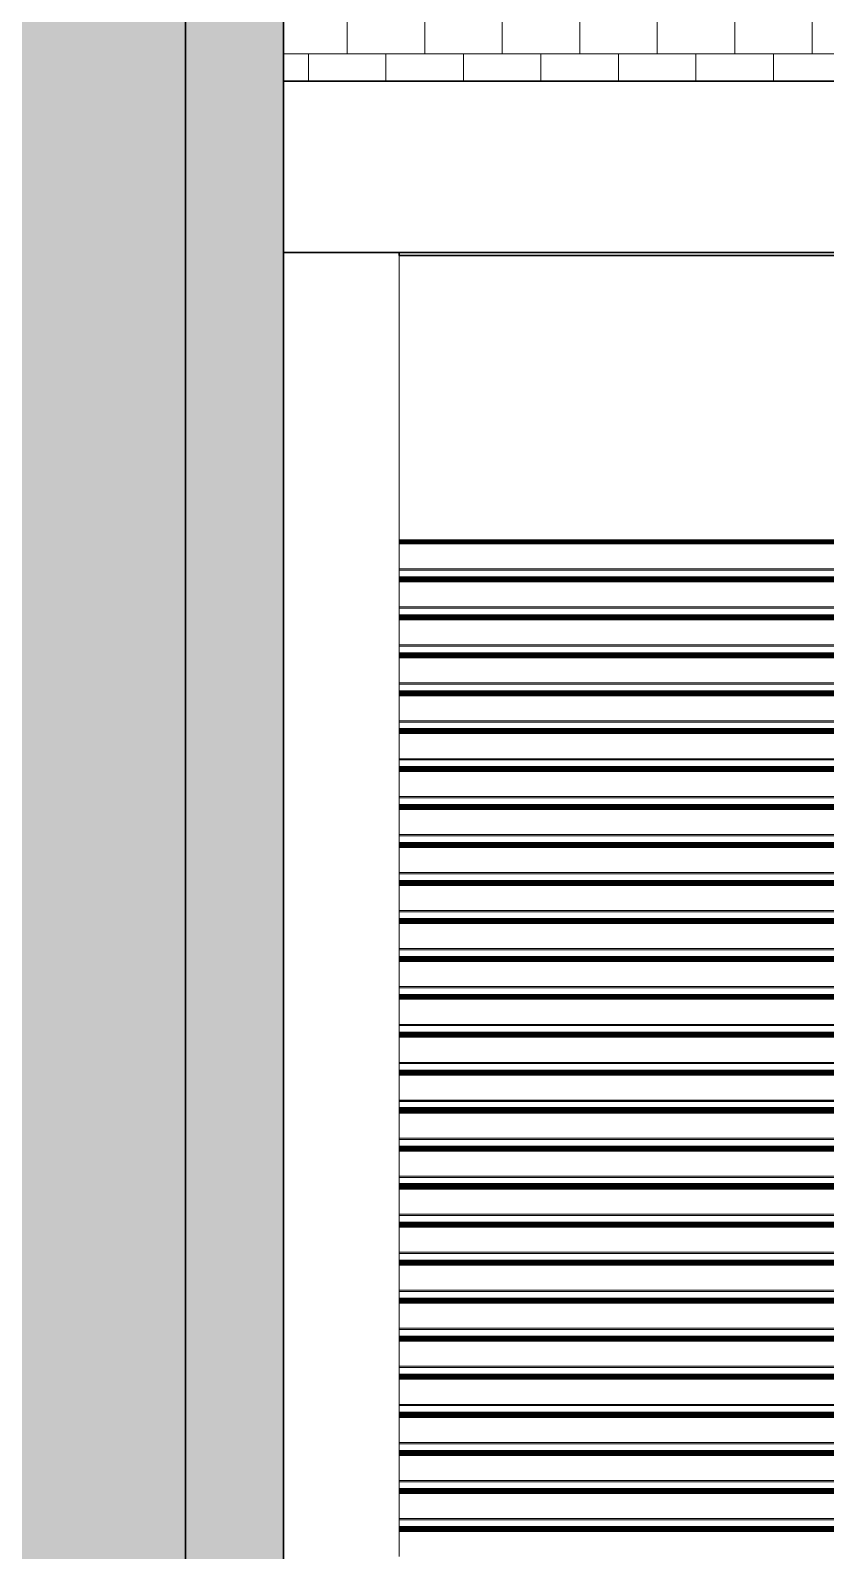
# Model space of a CAD drawing. Header units: inches. Extents: x 153221 to 157601, y -20468 to 0.
# Drawn here: x 153977.2 to 154016.5, y -20349.6 to -20274.6 of the extents above; entities that cross this region are included whole.
import ezdxf

# ---------------------------------------------------------------- set-up
doc = ezdxf.new("R2010")
doc.units = ezdxf.units.IN
doc.header["$MEASUREMENT"] = 0
for name, color, linetype, lineweight in [('DOOR-WIN RA', 3, 'Continuous', 20), ('ELE1 RA', 1, 'Continuous', 30), ('HATCH RA', 8, 'Continuous', 5)]:
    doc.layers.add(name, color=color, linetype=linetype, lineweight=lineweight)
pattern_1 = [(0, (-3762.0682, 67.065), (0, 2), []), (90, (-3762.0682, 67.065), (-2, 2), [2, -2])]

# ---------------------------------------------------------------- blocks, each defined once
blk = doc.blocks.new('SKBVVL')
at = {"layer": 'HATCH RA', "transparency": 33554687}
h = blk.add_hatch(dxfattribs=at)
h.set_pattern_fill('AR-B816', color=256, scale=0.25)
h.set_pattern_definition(pattern_1)
h.paths.add_polyline_path([(154134.256, -15566.657), (154122.256, -15566.657), (154122.256, -15674.257), (154122.256, -15786.257), (154122.256, -15898.257), (154122.256, -15903.607), (154122.256, -16016.257), (154134.256, -16016.257)])
h.paths.add_polyline_path([(154139.316, -15566.657), (154134.256, -15566.657), (154134.256, -16016.257), (154138.395, -16016.257), (154139.316, -16016.257)])
h = blk.add_hatch(dxfattribs=at)
h.set_pattern_fill('AR-B816', color=256, scale=0.25)
h.set_pattern_definition(pattern_1)
h.paths.add_polyline_path([(154188.177, -15903.607), (154196.223, -15903.607), (154207.069, -15903.607), (154207.069, -15872.257), (154139.316, -15872.257), (154139.316, -15903.607), (154145.29, -15903.607), (154185.693, -15903.607)])
at = {"layer": 'DOOR-WIN RA'}
for p, q in [((154145.29, -15927.272), (154145.29, -15912.616)), ((154145.29, -15927.272), (154187.052, -15927.272)), ((154145.29, -15927.297), (154145.29, -15927.272)), ((154186.101, -15927.297), (154145.29, -15927.297)), ((154145.29, -15927.3), (154145.29, -15927.297)), ((154186.098, -15927.3), (154145.29, -15927.3)), ((154145.29, -15927.316), (154145.29, -15927.3)), ((154186.084, -15927.316), (154145.29, -15927.316)), ((154145.29, -15927.333), (154145.29, -15927.316)), ((154186.073, -15927.333), (154145.29, -15927.333)), ((154145.29, -15927.352), (154145.29, -15927.333)), ((154186.065, -15927.352), (154145.29, -15927.352)), ((154145.29, -15927.371), (154145.29, -15927.352)), ((154186.058, -15927.371), (154145.29, -15927.371)), ((154145.29, -15927.39), (154145.29, -15927.371)), ((154186.055, -15927.39), (154145.29, -15927.39)), ((154145.29, -15927.41), (154145.29, -15927.39)), ((154186.054, -15927.41), (154145.29, -15927.41)), ((154145.29, -15927.43), (154145.29, -15927.41)), ((154186.055, -15927.43), (154145.29, -15927.43)), ((154145.29, -15927.45), (154145.29, -15927.43)), ((154186.059, -15927.45), (154145.29, -15927.45)), ((154145.29, -15927.469), (154145.29, -15927.45)), ((154186.066, -15927.469), (154145.29, -15927.469)), ((154145.29, -15927.487), (154145.29, -15927.469)), ((154186.075, -15927.487), (154145.29, -15927.487)), ((154145.29, -15928.78), (154145.29, -15927.487)), ((154186.01, -15928.78), (154145.29, -15928.78)), ((154145.29, -15928.846), (154145.29, -15928.78)), ((154185.944, -15928.846), (154145.29, -15928.846)), ((154145.29, -15929.189), (154145.29, -15928.846)), ((154186.125, -15929.189), (154145.29, -15929.189)), ((154145.29, -15929.231), (154145.29, -15929.189)), ((154145.29, -15929.231), (154187.052, -15929.231)), ((154145.29, -15929.256), (154145.29, -15929.231)), ((154186.101, -15929.256), (154145.29, -15929.256)), ((154145.29, -15929.259), (154145.29, -15929.256)), ((154186.098, -15929.259), (154145.29, -15929.259)), ((154145.29, -15929.275), (154145.29, -15929.259)), ((154186.084, -15929.275), (154145.29, -15929.275)), ((154145.29, -15929.292), (154145.29, -15929.275)), ((154186.073, -15929.292), (154145.29, -15929.292)), ((154145.29, -15929.31), (154145.29, -15929.292)), ((154186.065, -15929.31), (154145.29, -15929.31)), ((154145.29, -15929.329), (154145.29, -15929.31)), ((154186.058, -15929.329), (154145.29, -15929.329)), ((154145.29, -15929.349), (154145.29, -15929.329)), ((154186.055, -15929.349), (154145.29, -15929.349)), ((154145.29, -15929.369), (154145.29, -15929.349)), ((154186.054, -15929.369), (154145.29, -15929.369)), ((154145.29, -15929.389), (154145.29, -15929.369)), ((154186.055, -15929.389), (154145.29, -15929.389)), ((154145.29, -15929.409), (154145.29, -15929.389)), ((154186.059, -15929.409), (154145.29, -15929.409)), ((154145.29, -15929.428), (154145.29, -15929.409)), ((154186.066, -15929.428), (154145.29, -15929.428)), ((154145.29, -15929.446), (154145.29, -15929.428)), ((154186.075, -15929.446), (154145.29, -15929.446)), ((154145.29, -15930.739), (154145.29, -15929.446)), ((154186.01, -15930.739), (154145.29, -15930.739)), ((154145.29, -15930.804), (154145.29, -15930.739)), ((154185.944, -15930.804), (154145.29, -15930.804)), ((154145.29, -15931.148), (154145.29, -15930.804)), ((154186.125, -15931.148), (154145.29, -15931.148)), ((154145.29, -15931.19), (154145.29, -15931.148)), ((154145.29, -15931.19), (154187.052, -15931.19)), ((154145.29, -15931.215), (154145.29, -15931.19)), ((154186.101, -15931.215), (154145.29, -15931.215)), ((154145.29, -15931.217), (154145.29, -15931.215)), ((154186.098, -15931.217), (154145.29, -15931.217)), ((154145.29, -15931.233), (154145.29, -15931.217)), ((154186.084, -15931.233), (154145.29, -15931.233)), ((154145.29, -15931.251), (154145.29, -15931.233)), ((154186.073, -15931.251), (154145.29, -15931.251)), ((154145.29, -15931.269), (154145.29, -15931.251)), ((154186.065, -15931.269), (154145.29, -15931.269)), ((154145.29, -15931.288), (154145.29, -15931.269)), ((154186.058, -15931.288), (154145.29, -15931.288)), ((154145.29, -15931.308), (154145.29, -15931.288)), ((154186.055, -15931.308), (154145.29, -15931.308)), ((154145.29, -15931.328), (154145.29, -15931.308)), ((154186.054, -15931.328), (154145.29, -15931.328)), ((154145.29, -15931.348), (154145.29, -15931.328)), ((154186.055, -15931.348), (154145.29, -15931.348)), ((154145.29, -15931.367), (154145.29, -15931.348)), ((154186.059, -15931.367), (154145.29, -15931.367)), ((154145.29, -15931.386), (154145.29, -15931.367)), ((154186.066, -15931.386), (154145.29, -15931.386)), ((154145.29, -15931.404), (154145.29, -15931.386)), ((154186.075, -15931.404), (154145.29, -15931.404)), ((154145.29, -15932.698), (154145.29, -15931.404)), ((154186.01, -15932.698), (154145.29, -15932.698)), ((154145.29, -15932.763), (154145.29, -15932.698)), ((154185.944, -15932.763), (154145.29, -15932.763)), ((154145.29, -15933.107), (154145.29, -15932.763)), ((154186.125, -15933.107), (154145.29, -15933.107)), ((154145.29, -15933.148), (154145.29, -15933.107)), ((154145.29, -15933.148), (154187.052, -15933.148)), ((154145.29, -15933.173), (154145.29, -15933.148)), ((154186.101, -15933.173), (154145.29, -15933.173)), ((154145.29, -15933.176), (154145.29, -15933.173)), ((154186.098, -15933.176), (154145.29, -15933.176)), ((154145.29, -15933.192), (154145.29, -15933.176)), ((154186.084, -15933.192), (154145.29, -15933.192)), ((154145.29, -15933.209), (154145.29, -15933.192)), ((154186.073, -15933.209), (154145.29, -15933.209)), ((154145.29, -15933.228), (154145.29, -15933.209)), ((154186.065, -15933.228), (154145.29, -15933.228)), ((154145.29, -15933.247), (154145.29, -15933.228)), ((154186.058, -15933.247), (154145.29, -15933.247)), ((154145.29, -15933.267), (154145.29, -15933.247)), ((154186.055, -15933.267), (154145.29, -15933.267)), ((154145.29, -15933.286), (154145.29, -15933.267)), ((154186.054, -15933.286), (154145.29, -15933.286)), ((154145.29, -15933.306), (154145.29, -15933.286)), ((154186.055, -15933.306), (154145.29, -15933.306)), ((154145.29, -15933.326), (154145.29, -15933.306)), ((154186.059, -15933.326), (154145.29, -15933.326)), ((154145.29, -15933.345), (154145.29, -15933.326)), ((154186.066, -15933.345), (154145.29, -15933.345)), ((154145.29, -15933.363), (154145.29, -15933.345)), ((154186.075, -15933.363), (154145.29, -15933.363)), ((154145.29, -15934.656), (154145.29, -15933.363)), ((154186.01, -15934.656), (154145.29, -15934.656)), ((154145.29, -15934.722), (154145.29, -15934.656)), ((154185.944, -15934.722), (154145.29, -15934.722)), ((154145.29, -15935.065), (154145.29, -15934.722)), ((154186.125, -15935.065), (154145.29, -15935.065)), ((154145.29, -15935.107), (154145.29, -15935.065)), ((154145.29, -15935.107), (154187.052, -15935.107)), ((154145.29, -15935.132), (154145.29, -15935.107)), ((154186.101, -15935.132), (154145.29, -15935.132)), ((154145.29, -15935.135), (154145.29, -15935.132)), ((154186.098, -15935.135), (154145.29, -15935.135)), ((154145.29, -15935.151), (154145.29, -15935.135)), ((154186.084, -15935.151), (154145.29, -15935.151)), ((154145.29, -15935.168), (154145.29, -15935.151)), ((154186.073, -15935.168), (154145.29, -15935.168)), ((154145.29, -15935.186), (154145.29, -15935.168)), ((154186.065, -15935.186), (154145.29, -15935.186)), ((154145.29, -15935.206), (154145.29, -15935.186)), ((154186.058, -15935.206), (154145.29, -15935.206)), ((154145.29, -15935.225), (154145.29, -15935.206)), ((154186.055, -15935.225), (154145.29, -15935.225)), ((154145.29, -15935.245), (154145.29, -15935.225)), ((154186.054, -15935.245), (154145.29, -15935.245)), ((154145.29, -15935.265), (154145.29, -15935.245)), ((154186.055, -15935.265), (154145.29, -15935.265)), ((154145.29, -15935.285), (154145.29, -15935.265)), ((154186.059, -15935.285), (154145.29, -15935.285)), ((154145.29, -15935.304), (154145.29, -15935.285)), ((154186.066, -15935.304), (154145.29, -15935.304)), ((154145.29, -15935.322), (154145.29, -15935.304)), ((154186.075, -15935.322), (154145.29, -15935.322)), ((154145.29, -15936.615), (154145.29, -15935.322)), ((154186.01, -15936.615), (154145.29, -15936.615)), ((154145.29, -15936.681), (154145.29, -15936.615)), ((154185.944, -15936.681), (154145.29, -15936.681)), ((154145.29, -15937.024), (154145.29, -15936.681)), ((154186.125, -15937.024), (154145.29, -15937.024)), ((154145.29, -15937.066), (154145.29, -15937.024)), ((154145.29, -15937.066), (154187.052, -15937.066)), ((154145.29, -15937.091), (154145.29, -15937.066)), ((154186.101, -15937.091), (154145.29, -15937.091)), ((154145.29, -15937.093), (154145.29, -15937.091)), ((154186.098, -15937.093), (154145.29, -15937.093)), ((154145.29, -15937.109), (154145.29, -15937.093)), ((154186.084, -15937.109), (154145.29, -15937.109)), ((154145.29, -15937.127), (154145.29, -15937.109)), ((154186.073, -15937.127), (154145.29, -15937.127)), ((154145.29, -15937.145), (154145.29, -15937.127)), ((154186.065, -15937.145), (154145.29, -15937.145)), ((154145.29, -15937.164), (154145.29, -15937.145)), ((154186.058, -15937.164), (154145.29, -15937.164)), ((154145.29, -15937.184), (154145.29, -15937.164)), ((154186.055, -15937.184), (154145.29, -15937.184)), ((154145.29, -15937.204), (154145.29, -15937.184)), ((154186.054, -15937.204), (154145.29, -15937.204)), ((154145.29, -15937.224), (154145.29, -15937.204)), ((154186.055, -15937.224), (154145.29, -15937.224)), ((154145.29, -15937.243), (154145.29, -15937.224)), ((154186.059, -15937.243), (154145.29, -15937.243)), ((154145.29, -15937.262), (154145.29, -15937.243)), ((154186.066, -15937.262), (154145.29, -15937.262)), ((154145.29, -15937.28), (154145.29, -15937.262)), ((154186.075, -15937.28), (154145.29, -15937.28)), ((154145.29, -15938.574), (154145.29, -15937.28)), ((154186.01, -15938.574), (154145.29, -15938.574)), ((154145.29, -15938.639), (154145.29, -15938.574)), ((154185.944, -15938.639), (154145.29, -15938.639)), ((154145.29, -15938.983), (154145.29, -15938.639)), ((154186.125, -15938.983), (154145.29, -15938.983)), ((154145.29, -15939.024), (154145.29, -15938.983)), ((154145.29, -15939.024), (154187.052, -15939.024)), ((154145.29, -15939.049), (154145.29, -15939.024)), ((154186.101, -15939.049), (154145.29, -15939.049)), ((154145.29, -15939.052), (154145.29, -15939.049)), ((154186.098, -15939.052), (154145.29, -15939.052)), ((154145.29, -15939.068), (154145.29, -15939.052)), ((154186.084, -15939.068), (154145.29, -15939.068)), ((154145.29, -15939.085), (154145.29, -15939.068)), ((154186.073, -15939.085), (154145.29, -15939.085)), ((154145.29, -15939.104), (154145.29, -15939.085)), ((154186.065, -15939.104), (154145.29, -15939.104)), ((154145.29, -15939.123), (154145.29, -15939.104)), ((154186.058, -15939.123), (154145.29, -15939.123)), ((154145.29, -15939.143), (154145.29, -15939.123)), ((154186.055, -15939.143), (154145.29, -15939.143)), ((154145.29, -15939.162), (154145.29, -15939.143)), ((154186.054, -15939.162), (154145.29, -15939.162)), ((154145.29, -15939.182), (154145.29, -15939.162)), ((154186.055, -15939.182), (154145.29, -15939.182)), ((154145.29, -15939.202), (154145.29, -15939.182)), ((154186.059, -15939.202), (154145.29, -15939.202)), ((154145.29, -15939.221), (154145.29, -15939.202)), ((154186.066, -15939.221), (154145.29, -15939.221)), ((154145.29, -15939.239), (154145.29, -15939.221)), ((154186.075, -15939.239), (154145.29, -15939.239)), ((154145.29, -15940.532), (154145.29, -15939.239)), ((154186.01, -15940.532), (154145.29, -15940.532)), ((154145.29, -15940.598), (154145.29, -15940.532)), ((154185.944, -15940.598), (154145.29, -15940.598)), ((154145.29, -15940.941), (154145.29, -15940.598)), ((154186.125, -15940.941), (154145.29, -15940.941)), ((154145.29, -15940.983), (154145.29, -15940.941)), ((154145.29, -15940.983), (154187.052, -15940.983)), ((154145.29, -15941.008), (154145.29, -15940.983)), ((154186.101, -15941.008), (154145.29, -15941.008)), ((154145.29, -15941.011), (154145.29, -15941.008)), ((154186.098, -15941.011), (154145.29, -15941.011)), ((154145.29, -15941.027), (154145.29, -15941.011)), ((154186.084, -15941.027), (154145.29, -15941.027)), ((154145.29, -15941.044), (154145.29, -15941.027)), ((154186.073, -15941.044), (154145.29, -15941.044)), ((154145.29, -15941.062), (154145.29, -15941.044)), ((154186.065, -15941.062), (154145.29, -15941.062)), ((154145.29, -15941.082), (154145.29, -15941.062)), ((154186.058, -15941.082), (154145.29, -15941.082)), ((154145.29, -15941.101), (154145.29, -15941.082)), ((154186.055, -15941.101), (154145.29, -15941.101)), ((154145.29, -15941.121), (154145.29, -15941.101)), ((154186.054, -15941.121), (154145.29, -15941.121)), ((154145.29, -15941.141), (154145.29, -15941.121)), ((154186.055, -15941.141), (154145.29, -15941.141)), ((154145.29, -15941.161), (154145.29, -15941.141)), ((154186.059, -15941.161), (154145.29, -15941.161)), ((154145.29, -15941.18), (154145.29, -15941.161)), ((154186.066, -15941.18), (154145.29, -15941.18)), ((154145.29, -15941.198), (154145.29, -15941.18)), ((154186.075, -15941.198), (154145.29, -15941.198)), ((154145.29, -15942.491), (154145.29, -15941.198)), ((154186.01, -15942.491), (154145.29, -15942.491)), ((154145.29, -15942.557), (154145.29, -15942.491)), ((154185.944, -15942.557), (154145.29, -15942.557)), ((154145.29, -15942.9), (154145.29, -15942.557)), ((154186.125, -15942.9), (154145.29, -15942.9)), ((154145.29, -15942.942), (154145.29, -15942.9)), ((154145.29, -15942.942), (154187.052, -15942.942)), ((154145.29, -15942.967), (154145.29, -15942.942)), ((154186.101, -15942.967), (154145.29, -15942.967)), ((154145.29, -15942.969), (154145.29, -15942.967)), ((154186.098, -15942.969), (154145.29, -15942.969)), ((154145.29, -15942.985), (154145.29, -15942.969)), ((154186.084, -15942.985), (154145.29, -15942.985)), ((154145.29, -15943.003), (154145.29, -15942.985)), ((154186.073, -15943.003), (154145.29, -15943.003)), ((154145.29, -15943.021), (154145.29, -15943.003)), ((154186.065, -15943.021), (154145.29, -15943.021)), ((154145.29, -15943.04), (154145.29, -15943.021)), ((154186.058, -15943.04), (154145.29, -15943.04)), ((154145.29, -15943.06), (154145.29, -15943.04)), ((154186.055, -15943.06), (154145.29, -15943.06)), ((154145.29, -15943.08), (154145.29, -15943.06)), ((154186.054, -15943.08), (154145.29, -15943.08)), ((154145.29, -15943.1), (154145.29, -15943.08)), ((154186.055, -15943.1), (154145.29, -15943.1)), ((154145.29, -15943.119), (154145.29, -15943.1)), ((154186.059, -15943.119), (154145.29, -15943.119)), ((154145.29, -15943.138), (154145.29, -15943.119)), ((154186.066, -15943.138), (154145.29, -15943.138)), ((154145.29, -15943.157), (154145.29, -15943.138)), ((154186.075, -15943.157), (154145.29, -15943.157)), ((154145.29, -15944.45), (154145.29, -15943.157)), ((154186.01, -15944.45), (154145.29, -15944.45)), ((154145.29, -15944.515), (154145.29, -15944.45)), ((154185.944, -15944.515), (154145.29, -15944.515)), ((154145.29, -15944.859), (154145.29, -15944.515)), ((154186.125, -15944.859), (154145.29, -15944.859)), ((154145.29, -15944.9), (154145.29, -15944.859)), ((154145.29, -15944.9), (154187.052, -15944.9)), ((154145.29, -15944.925), (154145.29, -15944.9)), ((154186.101, -15944.925), (154145.29, -15944.925)), ((154145.29, -15944.928), (154145.29, -15944.925)), ((154186.098, -15944.928), (154145.29, -15944.928)), ((154145.29, -15944.944), (154145.29, -15944.928)), ((154186.084, -15944.944), (154145.29, -15944.944)), ((154145.29, -15944.961), (154145.29, -15944.944)), ((154186.073, -15944.961), (154145.29, -15944.961)), ((154145.29, -15944.98), (154145.29, -15944.961)), ((154186.065, -15944.98), (154145.29, -15944.98)), ((154145.29, -15944.999), (154145.29, -15944.98)), ((154186.058, -15944.999), (154145.29, -15944.999)), ((154145.29, -15945.019), (154145.29, -15944.999)), ((154186.055, -15945.019), (154145.29, -15945.019)), ((154145.29, -15945.039), (154145.29, -15945.019)), ((154186.054, -15945.039), (154145.29, -15945.039)), ((154145.29, -15945.058), (154145.29, -15945.039)), ((154186.055, -15945.058), (154145.29, -15945.058)), ((154145.29, -15945.078), (154145.29, -15945.058)), ((154186.059, -15945.078), (154145.29, -15945.078)), ((154145.29, -15945.097), (154145.29, -15945.078)), ((154186.066, -15945.097), (154145.29, -15945.097)), ((154145.29, -15945.115), (154145.29, -15945.097)), ((154186.075, -15945.115), (154145.29, -15945.115)), ((154145.29, -15946.408), (154145.29, -15945.115)), ((154186.01, -15946.408), (154145.29, -15946.408)), ((154145.29, -15946.474), (154145.29, -15946.408)), ((154185.944, -15946.474), (154145.29, -15946.474)), ((154145.29, -15946.817), (154145.29, -15946.474)), ((154186.125, -15946.817), (154145.29, -15946.817)), ((154145.29, -15946.859), (154145.29, -15946.817)), ((154145.29, -15946.859), (154187.052, -15946.859)), ((154145.29, -15946.884), (154145.29, -15946.859)), ((154186.101, -15946.884), (154145.29, -15946.884)), ((154145.29, -15946.887), (154145.29, -15946.884)), ((154186.098, -15946.887), (154145.29, -15946.887)), ((154145.29, -15946.903), (154145.29, -15946.887)), ((154186.084, -15946.903), (154145.29, -15946.903)), ((154145.29, -15946.92), (154145.29, -15946.903)), ((154186.073, -15946.92), (154145.29, -15946.92)), ((154145.29, -15946.938), (154145.29, -15946.92)), ((154186.065, -15946.938), (154145.29, -15946.938)), ((154145.29, -15946.958), (154145.29, -15946.938)), ((154186.058, -15946.958), (154145.29, -15946.958)), ((154145.29, -15946.977), (154145.29, -15946.958)), ((154186.055, -15946.977), (154145.29, -15946.977)), ((154145.29, -15946.997), (154145.29, -15946.977)), ((154186.054, -15946.997), (154145.29, -15946.997)), ((154145.29, -15947.017), (154145.29, -15946.997)), ((154186.055, -15947.017), (154145.29, -15947.017)), ((154145.29, -15947.037), (154145.29, -15947.017)), ((154186.059, -15947.037), (154145.29, -15947.037)), ((154145.29, -15947.056), (154145.29, -15947.037)), ((154186.066, -15947.056), (154145.29, -15947.056)), ((154145.29, -15947.074), (154145.29, -15947.056)), ((154186.075, -15947.074), (154145.29, -15947.074)), ((154145.29, -15948.367), (154145.29, -15947.074)), ((154186.01, -15948.367), (154145.29, -15948.367)), ((154145.29, -15948.433), (154145.29, -15948.367)), ((154185.944, -15948.433), (154145.29, -15948.433)), ((154145.29, -15948.776), (154145.29, -15948.433)), ((154186.125, -15948.776), (154145.29, -15948.776)), ((154145.29, -15948.818), (154145.29, -15948.776)), ((154145.29, -15948.818), (154187.052, -15948.818)), ((154145.29, -15948.843), (154145.29, -15948.818)), ((154186.101, -15948.843), (154145.29, -15948.843)), ((154145.29, -15948.845), (154145.29, -15948.843)), ((154186.098, -15948.845), (154145.29, -15948.845)), ((154145.29, -15948.861), (154145.29, -15948.845)), ((154186.084, -15948.861), (154145.29, -15948.861)), ((154145.29, -15948.879), (154145.29, -15948.861)), ((154186.073, -15948.879), (154145.29, -15948.879)), ((154145.29, -15948.897), (154145.29, -15948.879)), ((154186.065, -15948.897), (154145.29, -15948.897)), ((154145.29, -15948.916), (154145.29, -15948.897)), ((154186.058, -15948.916), (154145.29, -15948.916)), ((154145.29, -15948.936), (154145.29, -15948.916)), ((154186.055, -15948.936), (154145.29, -15948.936)), ((154145.29, -15948.956), (154145.29, -15948.936)), ((154186.054, -15948.956), (154145.29, -15948.956)), ((154145.29, -15948.976), (154145.29, -15948.956)), ((154186.055, -15948.976), (154145.29, -15948.976)), ((154145.29, -15948.995), (154145.29, -15948.976)), ((154186.059, -15948.995), (154145.29, -15948.995)), ((154145.29, -15949.014), (154145.29, -15948.995)), ((154186.066, -15949.014), (154145.29, -15949.014)), ((154145.29, -15949.033), (154145.29, -15949.014)), ((154186.075, -15949.033), (154145.29, -15949.033)), ((154145.29, -15950.326), (154145.29, -15949.033)), ((154186.01, -15950.326), (154145.29, -15950.326)), ((154145.29, -15950.391), (154145.29, -15950.326)), ((154185.944, -15950.391), (154145.29, -15950.391)), ((154145.29, -15950.735), (154145.29, -15950.391)), ((154186.125, -15950.735), (154145.29, -15950.735)), ((154145.29, -15950.776), (154145.29, -15950.735)), ((154145.29, -15950.776), (154187.052, -15950.776)), ((154145.29, -15950.801), (154145.29, -15950.776)), ((154186.101, -15950.801), (154145.29, -15950.801)), ((154145.29, -15950.804), (154145.29, -15950.801)), ((154186.098, -15950.804), (154145.29, -15950.804)), ((154145.29, -15950.82), (154145.29, -15950.804)), ((154186.084, -15950.82), (154145.29, -15950.82)), ((154145.29, -15950.837), (154145.29, -15950.82)), ((154186.073, -15950.837), (154145.29, -15950.837)), ((154145.29, -15950.856), (154145.29, -15950.837)), ((154186.065, -15950.856), (154145.29, -15950.856)), ((154145.29, -15950.875), (154145.29, -15950.856)), ((154186.058, -15950.875), (154145.29, -15950.875)), ((154145.29, -15950.895), (154145.29, -15950.875)), ((154186.055, -15950.895), (154145.29, -15950.895)), ((154145.29, -15950.915), (154145.29, -15950.895)), ((154186.054, -15950.915), (154145.29, -15950.915)), ((154145.29, -15950.934), (154145.29, -15950.915)), ((154186.055, -15950.934), (154145.29, -15950.934)), ((154145.29, -15950.954), (154145.29, -15950.934)), ((154186.059, -15950.954), (154145.29, -15950.954)), ((154145.29, -15950.973), (154145.29, -15950.954)), ((154186.066, -15950.973), (154145.29, -15950.973)), ((154145.29, -15950.991), (154145.29, -15950.973)), ((154186.075, -15950.991), (154145.29, -15950.991)), ((154145.29, -15952.284), (154145.29, -15950.991)), ((154186.01, -15952.284), (154145.29, -15952.284)), ((154145.29, -15952.35), (154145.29, -15952.284)), ((154185.944, -15952.35), (154145.29, -15952.35)), ((154145.29, -15952.693), (154145.29, -15952.35)), ((154186.125, -15952.693), (154145.29, -15952.693)), ((154145.29, -15952.735), (154145.29, -15952.693)), ((154145.29, -15952.735), (154187.052, -15952.735)), ((154145.29, -15952.76), (154145.29, -15952.735)), ((154186.101, -15952.76), (154145.29, -15952.76)), ((154145.29, -15952.763), (154145.29, -15952.76)), ((154186.098, -15952.763), (154145.29, -15952.763)), ((154145.29, -15952.779), (154145.29, -15952.763)), ((154186.084, -15952.779), (154145.29, -15952.779)), ((154145.29, -15952.796), (154145.29, -15952.779)), ((154186.073, -15952.796), (154145.29, -15952.796)), ((154145.29, -15952.815), (154145.29, -15952.796)), ((154186.065, -15952.815), (154145.29, -15952.815)), ((154145.29, -15952.834), (154145.29, -15952.815)), ((154186.058, -15952.834), (154145.29, -15952.834)), ((154145.29, -15952.853), (154145.29, -15952.834)), ((154186.055, -15952.853), (154145.29, -15952.853)), ((154145.29, -15952.873), (154145.29, -15952.853)), ((154186.054, -15952.873), (154145.29, -15952.873)), ((154145.29, -15952.893), (154145.29, -15952.873)), ((154186.055, -15952.893), (154145.29, -15952.893)), ((154145.29, -15952.913), (154145.29, -15952.893)), ((154186.059, -15952.913), (154145.29, -15952.913)), ((154145.29, -15952.932), (154145.29, -15952.913)), ((154186.066, -15952.932), (154145.29, -15952.932)), ((154145.29, -15952.95), (154145.29, -15952.932)), ((154186.075, -15952.95), (154145.29, -15952.95)), ((154145.29, -15954.243), (154145.29, -15952.95)), ((154186.01, -15954.243), (154145.29, -15954.243)), ((154145.29, -15954.309), (154145.29, -15954.243)), ((154185.944, -15954.309), (154145.29, -15954.309)), ((154145.29, -15954.652), (154145.29, -15954.309)), ((154186.125, -15954.652), (154145.29, -15954.652)), ((154145.29, -15954.694), (154145.29, -15954.652)), ((154145.29, -15954.694), (154185.806, -15954.694)), ((154145.29, -15954.719), (154145.29, -15954.694)), ((154185.806, -15954.719), (154145.29, -15954.719)), ((154145.29, -15954.721), (154145.29, -15954.719)), ((154185.806, -15954.721), (154145.29, -15954.721)), ((154145.29, -15954.737), (154145.29, -15954.721)), ((154185.806, -15954.737), (154145.29, -15954.737)), ((154145.29, -15954.755), (154145.29, -15954.737)), ((154185.806, -15954.755), (154145.29, -15954.755)), ((154145.29, -15954.772), (154145.29, -15954.755)), ((154185.806, -15954.773), (154145.29, -15954.772)), ((154145.29, -15954.773), (154145.29, -15954.772)), ((154185.806, -15954.773), (154145.29, -15954.773)), ((154145.29, -15954.775), (154145.29, -15954.773)), ((154185.806, -15954.775), (154145.29, -15954.775)), ((154145.29, -15954.792), (154145.29, -15954.775)), ((154185.806, -15954.792), (154145.29, -15954.792)), ((154145.29, -15954.804), (154145.29, -15954.792)), ((154185.806, -15954.804), (154145.29, -15954.804)), ((154145.29, -15954.812), (154145.29, -15954.804)), ((154185.806, -15954.812), (154145.29, -15954.812)), ((154145.29, -15954.833), (154145.29, -15954.812)), ((154185.806, -15954.832), (154145.29, -15954.833)), ((154145.29, -15954.852), (154145.29, -15954.833)), ((154185.806, -15954.852), (154145.29, -15954.852)), ((154145.29, -15954.862), (154145.29, -15954.852)), ((154185.806, -15954.862), (154145.29, -15954.862)), ((154145.29, -15954.871), (154145.29, -15954.862)), ((154185.806, -15954.871), (154145.29, -15954.871)), ((154145.29, -15954.89), (154145.29, -15954.871)), ((154185.806, -15954.89), (154145.29, -15954.89)), ((154145.29, -15954.909), (154145.29, -15954.89)), ((154185.806, -15954.909), (154145.29, -15954.909)), ((154145.29, -15956.202), (154145.29, -15954.909)), ((154185.806, -15956.202), (154145.29, -15956.202)), ((154145.29, -15956.223), (154145.29, -15956.202)), ((154185.806, -15956.223), (154145.29, -15956.223)), ((154145.29, -15956.267), (154145.29, -15956.223)), ((154185.806, -15956.267), (154145.29, -15956.267)), ((154145.29, -15956.574), (154145.29, -15956.267)), ((154185.806, -15956.574), (154145.29, -15956.574)), ((154145.29, -15956.611), (154145.29, -15956.574)), ((154185.806, -15956.611), (154145.29, -15956.611)), ((154145.29, -15956.617), (154145.29, -15956.611)), ((154185.806, -15956.617), (154145.29, -15956.617)), ((154145.29, -15956.653), (154145.29, -15956.617)), ((154145.29, -15956.653), (154185.806, -15956.653)), ((154145.29, -15956.677), (154145.29, -15956.653)), ((154186.101, -15956.677), (154145.29, -15956.677)), ((154145.29, -15956.68), (154145.29, -15956.677)), ((154186.098, -15956.68), (154145.29, -15956.68)), ((154145.29, -15956.696), (154145.29, -15956.68)), ((154186.084, -15956.696), (154145.29, -15956.696)), ((154145.29, -15956.714), (154145.29, -15956.696)), ((154186.073, -15956.714), (154145.29, -15956.714)), ((154145.29, -15956.732), (154145.29, -15956.714)), ((154186.065, -15956.732), (154145.29, -15956.732)), ((154145.29, -15956.751), (154145.29, -15956.732)), ((154186.058, -15956.751), (154145.29, -15956.751)), ((154145.29, -15956.771), (154145.29, -15956.751)), ((154186.055, -15956.771), (154145.29, -15956.771)), ((154145.29, -15956.791), (154145.29, -15956.771)), ((154186.054, -15956.791), (154145.29, -15956.791)), ((154145.29, -15956.81), (154145.29, -15956.791)), ((154186.055, -15956.81), (154145.29, -15956.81)), ((154145.29, -15956.83), (154145.29, -15956.81)), ((154186.059, -15956.83), (154145.29, -15956.83)), ((154145.29, -15956.849), (154145.29, -15956.83)), ((154186.066, -15956.849), (154145.29, -15956.849)), ((154145.29, -15956.867), (154145.29, -15956.849)), ((154186.075, -15956.867), (154145.29, -15956.867)), ((154145.29, -15958.161), (154145.29, -15956.867)), ((154186.01, -15958.161), (154145.29, -15958.161)), ((154145.29, -15958.226), (154145.29, -15958.161)), ((154185.944, -15958.226), (154145.29, -15958.226)), ((154145.29, -15958.569), (154145.29, -15958.226)), ((154186.125, -15958.569), (154145.29, -15958.569)), ((154145.29, -15958.611), (154145.29, -15958.569)), ((154145.29, -15958.611), (154185.806, -15958.611)), ((154145.29, -15958.636), (154145.29, -15958.611)), ((154185.806, -15958.636), (154145.29, -15958.636)), ((154145.29, -15958.639), (154145.29, -15958.636)), ((154185.806, -15958.639), (154145.29, -15958.639)), ((154145.29, -15958.655), (154145.29, -15958.639)), ((154185.806, -15958.655), (154145.29, -15958.655)), ((154145.29, -15958.672), (154145.29, -15958.655)), ((154186.073, -15958.672), (154145.29, -15958.672)), ((154145.29, -15958.691), (154145.29, -15958.672)), ((154185.806, -15958.691), (154145.29, -15958.691)), ((154145.29, -15958.692), (154145.29, -15958.691)), ((154185.806, -15958.692), (154145.29, -15958.692)), ((154145.29, -15958.71), (154145.29, -15958.692)), ((154185.806, -15958.71), (154145.29, -15958.71)), ((154145.29, -15958.721), (154145.29, -15958.71)), ((154185.806, -15958.721), (154145.29, -15958.721)), ((154145.29, -15958.729), (154145.29, -15958.721)), ((154185.806, -15958.729), (154145.29, -15958.729)), ((154145.29, -15958.75), (154145.29, -15958.729)), ((154185.806, -15958.75), (154145.29, -15958.75)), ((154145.29, -15958.769), (154145.29, -15958.75)), ((154185.806, -15958.769), (154145.29, -15958.769)), ((154145.29, -15958.779), (154145.29, -15958.769)), ((154185.806, -15958.779), (154145.29, -15958.779)), ((154145.29, -15958.789), (154145.29, -15958.779)), ((154185.806, -15958.789), (154145.29, -15958.789)), ((154145.29, -15958.808), (154145.29, -15958.789)), ((154185.806, -15958.808), (154145.29, -15958.808)), ((154145.29, -15958.826), (154145.29, -15958.808)), ((154185.806, -15958.826), (154145.29, -15958.826)), ((154145.29, -15960.119), (154145.29, -15958.826)), ((154186.01, -15960.119), (154145.29, -15960.119)), ((154145.29, -15960.185), (154145.29, -15960.119)), ((154185.806, -15960.185), (154145.29, -15960.185)), ((154145.29, -15960.492), (154145.29, -15960.185)), ((154185.806, -15960.492), (154145.29, -15960.492)), ((154145.29, -15960.528), (154145.29, -15960.492)), ((154185.806, -15960.528), (154145.29, -15960.528)), ((154145.29, -15960.534), (154145.29, -15960.528)), ((154185.806, -15960.534), (154145.29, -15960.534)), ((154145.29, -15960.57), (154145.29, -15960.534)), ((154145.29, -15960.57), (154185.806, -15960.57)), ((154145.29, -15960.595), (154145.29, -15960.57)), ((154186.101, -15960.595), (154145.29, -15960.595)), ((154145.29, -15960.597), (154145.29, -15960.595)), ((154186.098, -15960.597), (154145.29, -15960.597)), ((154145.29, -15960.614), (154145.29, -15960.597)), ((154186.084, -15960.614), (154145.29, -15960.614)), ((154145.29, -15960.631), (154145.29, -15960.614)), ((154186.073, -15960.631), (154145.29, -15960.631)), ((154145.29, -15960.649), (154145.29, -15960.631)), ((154186.065, -15960.649), (154145.29, -15960.649)), ((154145.29, -15960.668), (154145.29, -15960.649)), ((154186.058, -15960.668), (154145.29, -15960.668)), ((154145.29, -15960.688), (154145.29, -15960.668)), ((154186.055, -15960.688), (154145.29, -15960.688)), ((154145.29, -15960.708), (154145.29, -15960.688)), ((154186.054, -15960.708), (154145.29, -15960.708)), ((154145.29, -15960.728), (154145.29, -15960.708)), ((154186.055, -15960.728), (154145.29, -15960.728)), ((154145.29, -15960.747), (154145.29, -15960.728)), ((154186.059, -15960.747), (154145.29, -15960.747)), ((154145.29, -15960.766), (154145.29, -15960.747)), ((154186.066, -15960.766), (154145.29, -15960.766)), ((154145.29, -15960.785), (154145.29, -15960.766)), ((154186.075, -15960.785), (154145.29, -15960.785)), ((154145.29, -15962.078), (154145.29, -15960.785)), ((154186.01, -15962.078), (154145.29, -15962.078)), ((154145.29, -15962.143), (154145.29, -15962.078)), ((154185.944, -15962.143), (154145.29, -15962.143)), ((154145.29, -15962.487), (154145.29, -15962.143)), ((154186.125, -15962.487), (154145.29, -15962.487)), ((154145.29, -15962.529), (154145.29, -15962.487)), ((154145.29, -15962.529), (154187.052, -15962.529)), ((154145.29, -15962.553), (154145.29, -15962.529)), ((154186.101, -15962.553), (154145.29, -15962.553)), ((154145.29, -15962.556), (154145.29, -15962.553)), ((154186.098, -15962.556), (154145.29, -15962.556)), ((154145.29, -15962.572), (154145.29, -15962.556)), ((154186.084, -15962.572), (154145.29, -15962.572)), ((154145.29, -15962.59), (154145.29, -15962.572)), ((154186.073, -15962.59), (154145.29, -15962.59)), ((154145.29, -15962.608), (154145.29, -15962.59)), ((154186.065, -15962.608), (154145.29, -15962.608)), ((154145.29, -15962.627), (154145.29, -15962.608)), ((154186.058, -15962.627), (154145.29, -15962.627)), ((154145.29, -15962.647), (154145.29, -15962.627)), ((154186.055, -15962.647), (154145.29, -15962.647)), ((154145.29, -15962.667), (154145.29, -15962.647)), ((154186.054, -15962.667), (154145.29, -15962.667)), ((154145.29, -15962.687), (154145.29, -15962.667)), ((154186.055, -15962.687), (154145.29, -15962.687)), ((154145.29, -15962.706), (154145.29, -15962.687)), ((154186.059, -15962.706), (154145.29, -15962.706)), ((154145.29, -15962.725), (154145.29, -15962.706)), ((154186.066, -15962.725), (154145.29, -15962.725)), ((154145.29, -15962.743), (154145.29, -15962.725)), ((154186.075, -15962.743), (154145.29, -15962.743)), ((154145.29, -15964.037), (154145.29, -15962.743)), ((154186.01, -15964.037), (154145.29, -15964.037)), ((154145.29, -15964.102), (154145.29, -15964.037)), ((154185.944, -15964.102), (154145.29, -15964.102)), ((154145.29, -15964.446), (154145.29, -15964.102)), ((154186.125, -15964.446), (154145.29, -15964.446)), ((154145.29, -15964.487), (154145.29, -15964.446)), ((154145.29, -15964.487), (154185.806, -15964.487)), ((154145.29, -15964.492), (154145.29, -15964.487)), ((154185.806, -15964.492), (154145.29, -15964.492)), ((154145.29, -15964.517), (154145.29, -15964.492)), ((154186.101, -15964.517), (154145.29, -15964.517)), ((154145.29, -15964.52), (154145.29, -15964.517)), ((154186.098, -15964.52), (154145.29, -15964.52)), ((154145.29, -15964.536), (154145.29, -15964.52)), ((154186.084, -15964.536), (154145.29, -15964.536)), ((154145.29, -15964.553), (154145.29, -15964.536)), ((154186.073, -15964.553), (154145.29, -15964.553)), ((154145.29, -15964.572), (154145.29, -15964.553)), ((154186.065, -15964.572), (154145.29, -15964.572)), ((154145.29, -15964.591), (154145.29, -15964.572)), ((154186.058, -15964.591), (154145.29, -15964.591)), ((154145.29, -15964.61), (154145.29, -15964.591)), ((154186.055, -15964.61), (154145.29, -15964.61)), ((154145.29, -15964.63), (154145.29, -15964.61)), ((154186.054, -15964.63), (154145.29, -15964.63)), ((154145.29, -15964.65), (154145.29, -15964.63)), ((154186.055, -15964.65), (154145.29, -15964.65)), ((154145.29, -15964.67), (154145.29, -15964.65)), ((154186.059, -15964.67), (154145.29, -15964.67)), ((154145.29, -15964.689), (154145.29, -15964.67)), ((154186.066, -15964.689), (154145.29, -15964.689)), ((154145.29, -15964.707), (154145.29, -15964.689)), ((154186.075, -15964.707), (154145.29, -15964.707)), ((154145.29, -15966), (154145.29, -15964.707)), ((154186.01, -15966), (154145.29, -15966)), ((154145.29, -15966.066), (154145.29, -15966)), ((154185.944, -15966.066), (154145.29, -15966.066)), ((154145.29, -15966.409), (154145.29, -15966.066)), ((154186.125, -15966.409), (154145.29, -15966.409)), ((154145.29, -15966.451), (154145.29, -15966.409)), ((154145.29, -15966.451), (154185.806, -15966.451)), ((154145.29, -15966.456), (154145.29, -15966.451)), ((154185.806, -15966.456), (154145.29, -15966.456)), ((154145.29, -15966.481), (154145.29, -15966.456)), ((154186.101, -15966.481), (154145.29, -15966.481)), ((154145.29, -15966.484), (154145.29, -15966.481)), ((154186.098, -15966.484), (154145.29, -15966.484)), ((154145.29, -15966.5), (154145.29, -15966.484)), ((154186.084, -15966.5), (154145.29, -15966.5)), ((154145.29, -15966.517), (154145.29, -15966.5)), ((154186.073, -15966.517), (154145.29, -15966.517)), ((154145.29, -15966.535), (154145.29, -15966.517)), ((154186.065, -15966.535), (154145.29, -15966.535)), ((154145.29, -15966.554), (154145.29, -15966.535)), ((154186.058, -15966.554), (154145.29, -15966.554)), ((154145.29, -15966.574), (154145.29, -15966.554)), ((154186.055, -15966.574), (154145.29, -15966.574)), ((154145.29, -15966.594), (154145.29, -15966.574)), ((154186.054, -15966.594), (154145.29, -15966.594)), ((154145.29, -15966.614), (154145.29, -15966.594)), ((154186.055, -15966.614), (154145.29, -15966.614)), ((154145.29, -15966.634), (154145.29, -15966.614)), ((154186.059, -15966.634), (154145.29, -15966.634)), ((154145.29, -15966.653), (154145.29, -15966.634)), ((154186.066, -15966.653), (154145.29, -15966.653)), ((154145.29, -15966.671), (154145.29, -15966.653)), ((154186.075, -15966.671), (154145.29, -15966.671)), ((154145.29, -15967.964), (154145.29, -15966.671)), ((154186.01, -15967.964), (154145.29, -15967.964)), ((154145.29, -15968.029), (154145.29, -15967.964)), ((154185.944, -15968.029), (154145.29, -15968.029)), ((154145.29, -15968.373), (154145.29, -15968.029)), ((154186.125, -15968.373), (154145.29, -15968.373)), ((154145.29, -15968.415), (154145.29, -15968.373)), ((154145.29, -15968.415), (154185.806, -15968.415)), ((154145.29, -15968.42), (154145.29, -15968.415)), ((154185.806, -15968.419), (154145.29, -15968.42)), ((154145.29, -15968.445), (154145.29, -15968.42)), ((154186.101, -15968.445), (154145.29, -15968.445)), ((154145.29, -15968.447), (154145.29, -15968.445)), ((154186.098, -15968.447), (154145.29, -15968.447)), ((154145.29, -15968.463), (154145.29, -15968.447)), ((154186.084, -15968.463), (154145.29, -15968.463)), ((154145.29, -15968.481), (154145.29, -15968.463)), ((154186.073, -15968.481), (154145.29, -15968.481)), ((154145.29, -15968.499), (154145.29, -15968.481)), ((154186.065, -15968.499), (154145.29, -15968.499)), ((154145.29, -15968.518), (154145.29, -15968.499)), ((154186.058, -15968.518), (154145.29, -15968.518)), ((154145.29, -15968.538), (154145.29, -15968.518)), ((154186.055, -15968.538), (154145.29, -15968.538)), ((154145.29, -15968.558), (154145.29, -15968.538)), ((154186.054, -15968.558), (154145.29, -15968.558)), ((154145.29, -15968.578), (154145.29, -15968.558)), ((154186.055, -15968.578), (154145.29, -15968.578)), ((154145.29, -15968.597), (154145.29, -15968.578)), ((154186.059, -15968.597), (154145.29, -15968.597)), ((154145.29, -15968.616), (154145.29, -15968.597)), ((154186.066, -15968.616), (154145.29, -15968.616)), ((154145.29, -15968.634), (154145.29, -15968.616)), ((154186.075, -15968.634), (154145.29, -15968.634)), ((154145.29, -15969.928), (154145.29, -15968.634)), ((154186.01, -15969.928), (154145.29, -15969.928)), ((154145.29, -15969.993), (154145.29, -15969.928)), ((154185.944, -15969.993), (154145.29, -15969.993)), ((154145.29, -15970.337), (154145.29, -15969.993)), ((154186.125, -15970.337), (154145.29, -15970.337)), ((154145.29, -15970.378), (154145.29, -15970.337)), ((154145.29, -15970.378), (154185.806, -15970.378)), ((154145.29, -15970.383), (154145.29, -15970.378)), ((154185.806, -15970.383), (154145.29, -15970.383)), ((154145.29, -15970.408), (154145.29, -15970.383)), ((154186.101, -15970.408), (154145.29, -15970.408)), ((154145.29, -15970.411), (154145.29, -15970.408)), ((154186.098, -15970.411), (154145.29, -15970.411)), ((154145.29, -15970.427), (154145.29, -15970.411)), ((154186.084, -15970.427), (154145.29, -15970.427)), ((154145.29, -15970.444), (154145.29, -15970.427)), ((154186.073, -15970.444), (154145.29, -15970.444)), ((154145.29, -15970.463), (154145.29, -15970.444)), ((154186.065, -15970.463), (154145.29, -15970.463)), ((154145.29, -15970.482), (154145.29, -15970.463)), ((154186.058, -15970.482), (154145.29, -15970.482)), ((154145.29, -15970.502), (154145.29, -15970.482)), ((154186.055, -15970.502), (154145.29, -15970.502)), ((154145.29, -15970.521), (154145.29, -15970.502)), ((154186.054, -15970.521), (154145.29, -15970.521)), ((154145.29, -15970.541), (154145.29, -15970.521)), ((154186.055, -15970.541), (154145.29, -15970.541)), ((154145.29, -15970.561), (154145.29, -15970.541)), ((154186.059, -15970.561), (154145.29, -15970.561)), ((154145.29, -15970.58), (154145.29, -15970.561)), ((154186.066, -15970.58), (154145.29, -15970.58)), ((154145.29, -15970.598), (154145.29, -15970.58)), ((154186.075, -15970.598), (154145.29, -15970.598)), ((154145.29, -15971.891), (154145.29, -15970.598)), ((154186.01, -15971.891), (154145.29, -15971.891)), ((154145.29, -15971.957), (154145.29, -15971.891)), ((154185.944, -15971.957), (154145.29, -15971.957)), ((154145.29, -15972.3), (154145.29, -15971.957)), ((154186.125, -15972.3), (154145.29, -15972.3)), ((154145.29, -15972.342), (154145.29, -15972.3)), ((154145.29, -15972.342), (154185.806, -15972.342)), ((154145.29, -15972.347), (154145.29, -15972.342)), ((154185.806, -15972.347), (154145.29, -15972.347)), ((154145.29, -15972.372), (154145.29, -15972.347)), ((154186.101, -15972.372), (154145.29, -15972.372)), ((154145.29, -15972.375), (154145.29, -15972.372)), ((154186.098, -15972.375), (154145.29, -15972.375)), ((154145.29, -15972.391), (154145.29, -15972.375)), ((154186.084, -15972.391), (154145.29, -15972.391)), ((154145.29, -15972.408), (154145.29, -15972.391)), ((154186.073, -15972.408), (154145.29, -15972.408)), ((154145.29, -15972.426), (154145.29, -15972.408)), ((154186.065, -15972.426), (154145.29, -15972.426)), ((154145.29, -15972.446), (154145.29, -15972.426)), ((154186.058, -15972.446), (154145.29, -15972.446)), ((154145.29, -15972.465), (154145.29, -15972.446)), ((154186.055, -15972.465), (154145.29, -15972.465)), ((154145.29, -15972.485), (154145.29, -15972.465)), ((154186.054, -15972.485), (154145.29, -15972.485)), ((154145.29, -15972.505), (154145.29, -15972.485)), ((154186.055, -15972.505), (154145.29, -15972.505)), ((154145.29, -15972.525), (154145.29, -15972.505)), ((154186.059, -15972.525), (154145.29, -15972.525)), ((154145.29, -15972.544), (154145.29, -15972.525)), ((154186.066, -15972.544), (154145.29, -15972.544)), ((154145.29, -15972.562), (154145.29, -15972.544)), ((154186.075, -15972.562), (154145.29, -15972.562)), ((154145.29, -15973.855), (154145.29, -15972.562)), ((154186.01, -15973.855), (154145.29, -15973.855)), ((154145.29, -15973.921), (154145.29, -15973.855)), ((154185.944, -15973.921), (154145.29, -15973.921)), ((154145.29, -15974.264), (154145.29, -15973.921)), ((154186.125, -15974.264), (154145.29, -15974.264)), ((154145.29, -15974.306), (154145.29, -15974.264)), ((154145.29, -15974.306), (154185.806, -15974.306)), ((154145.29, -15974.311), (154145.29, -15974.306)), ((154185.806, -15974.31), (154145.29, -15974.311)), ((154145.29, -15974.336), (154145.29, -15974.311)), ((154186.101, -15974.336), (154145.29, -15974.336)), ((154145.29, -15974.338), (154145.29, -15974.336)), ((154186.098, -15974.338), (154145.29, -15974.338)), ((154145.29, -15974.354), (154145.29, -15974.338)), ((154186.084, -15974.354), (154145.29, -15974.354)), ((154145.29, -15974.372), (154145.29, -15974.354)), ((154186.073, -15974.372), (154145.29, -15974.372)), ((154145.29, -15974.39), (154145.29, -15974.372)), ((154186.065, -15974.39), (154145.29, -15974.39)), ((154145.29, -15974.409), (154145.29, -15974.39)), ((154186.058, -15974.409), (154145.29, -15974.409)), ((154145.29, -15974.429), (154145.29, -15974.409)), ((154186.055, -15974.429), (154145.29, -15974.429)), ((154145.29, -15974.449), (154145.29, -15974.429)), ((154186.054, -15974.449), (154145.29, -15974.449)), ((154145.29, -15974.469), (154145.29, -15974.449)), ((154186.055, -15974.469), (154145.29, -15974.469)), ((154145.29, -15974.488), (154145.29, -15974.469)), ((154186.059, -15974.488), (154145.29, -15974.488)), ((154145.29, -15974.507), (154145.29, -15974.488)), ((154186.066, -15974.507), (154145.29, -15974.507)), ((154145.29, -15974.526), (154145.29, -15974.507)), ((154186.075, -15974.526), (154145.29, -15974.526)), ((154145.29, -15975.819), (154145.29, -15974.526)), ((154186.01, -15975.819), (154145.29, -15975.819)), ((154145.29, -15975.884), (154145.29, -15975.819)), ((154185.944, -15975.884), (154145.29, -15975.884)), ((154145.29, -15976.228), (154145.29, -15975.884)), ((154186.125, -15976.228), (154145.29, -15976.228)), ((154145.29, -15976.269), (154145.29, -15976.228)), ((154145.29, -15976.269), (154185.806, -15976.269)), ((154145.29, -15976.274), (154145.29, -15976.269)), ((154185.806, -15976.274), (154145.29, -15976.274)), ((154145.29, -15976.299), (154145.29, -15976.274)), ((154186.101, -15976.299), (154145.29, -15976.299)), ((154145.29, -15976.302), (154145.29, -15976.299)), ((154186.098, -15976.302), (154145.29, -15976.302)), ((154145.29, -15976.318), (154145.29, -15976.302)), ((154186.084, -15976.318), (154145.29, -15976.318)), ((154145.29, -15976.335), (154145.29, -15976.318)), ((154186.073, -15976.335), (154145.29, -15976.335)), ((154145.29, -15976.354), (154145.29, -15976.335)), ((154186.065, -15976.354), (154145.29, -15976.354)), ((154145.29, -15976.373), (154145.29, -15976.354)), ((154186.058, -15976.373), (154145.29, -15976.373)), ((154145.29, -15976.393), (154145.29, -15976.373)), ((154186.055, -15976.393), (154145.29, -15976.393)), ((154145.29, -15976.413), (154145.29, -15976.393)), ((154186.054, -15976.413), (154145.29, -15976.413)), ((154145.29, -15976.432), (154145.29, -15976.413)), ((154186.055, -15976.432), (154145.29, -15976.432)), ((154145.29, -15976.452), (154145.29, -15976.432)), ((154186.059, -15976.452), (154145.29, -15976.452)), ((154145.29, -15976.471), (154145.29, -15976.452)), ((154186.066, -15976.471), (154145.29, -15976.471)), ((154145.29, -15976.489), (154145.29, -15976.471)), ((154186.075, -15976.489), (154145.29, -15976.489)), ((154145.29, -15977.782), (154145.29, -15976.489)), ((154186.01, -15977.782), (154145.29, -15977.782)), ((154145.29, -15977.848), (154145.29, -15977.782)), ((154185.944, -15977.848), (154145.29, -15977.848)), ((154145.29, -15978.191), (154145.29, -15977.848)), ((154186.125, -15978.191), (154145.29, -15978.191)), ((154145.29, -15978.233), (154145.29, -15978.191)), ((154145.29, -15978.233), (154185.806, -15978.233)), ((154145.29, -15978.238), (154145.29, -15978.233)), ((154185.806, -15978.238), (154145.29, -15978.238)), ((154145.29, -15978.263), (154145.29, -15978.238)), ((154186.101, -15978.263), (154145.29, -15978.263)), ((154145.29, -15978.266), (154145.29, -15978.263)), ((154186.098, -15978.266), (154145.29, -15978.266)), ((154145.29, -15978.282), (154145.29, -15978.266)), ((154186.084, -15978.282), (154145.29, -15978.282)), ((154145.29, -15978.299), (154145.29, -15978.282)), ((154186.073, -15978.299), (154145.29, -15978.299)), ((154145.29, -15978.318), (154145.29, -15978.299)), ((154186.065, -15978.318), (154145.29, -15978.318)), ((154145.29, -15978.337), (154145.29, -15978.318)), ((154186.058, -15978.337), (154145.29, -15978.337)), ((154145.29, -15978.356), (154145.29, -15978.337)), ((154186.055, -15978.356), (154145.29, -15978.356)), ((154145.29, -15978.376), (154145.29, -15978.356)), ((154186.054, -15978.376), (154145.29, -15978.376)), ((154145.29, -15978.396), (154145.29, -15978.376)), ((154186.055, -15978.396), (154145.29, -15978.396)), ((154145.29, -15978.416), (154145.29, -15978.396)), ((154186.059, -15978.416), (154145.29, -15978.416)), ((154145.29, -15978.435), (154145.29, -15978.416)), ((154186.066, -15978.435), (154145.29, -15978.435)), ((154145.29, -15978.453), (154145.29, -15978.435)), ((154186.075, -15978.453), (154145.29, -15978.453)), ((154145.29, -15979.746), (154145.29, -15978.453))]:
    blk.add_line(p, q, dxfattribs=at)
at = {"layer": 'ELE1 RA'}
for p, q in [((154134.256, -16022.257), (154134.256, -15561.657)), ((154139.316, -15566.657), (154139.316, -16016.257)), ((154139.316, -15903.607), (154145.29, -15903.607)), ((154185.693, -15903.607), (154145.29, -15903.607)), ((154139.316, -15912.461), (154195.164, -15912.461)), ((154145.29, -15912.461), (154196.223, -15912.461)), ((154145.29, -15912.616), (154145.29, -15912.461)), ((154192.669, -15912.616), (154145.29, -15912.616))]:
    blk.add_line(p, q, dxfattribs=at)

msp = doc.modelspace()

# ---------------------------------------------------------------- block references
at = {"xscale": 0.9568106312292479, "yscale": 0.9568106312292479, "zscale": 0.9568106312292479}
msp.add_blockref('SKBVVL', (6507.578, -5060.317), dxfattribs=at)

doc.saveas('drawing.dxf')
